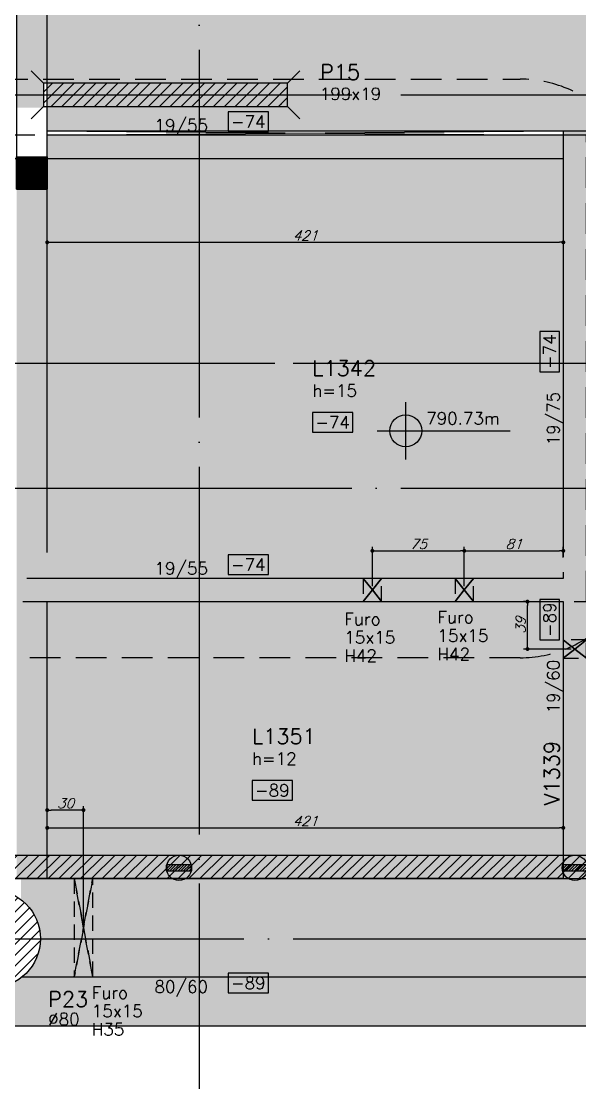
# Model space of a CAD drawing. Extents: x -5051 to 5519, y -2218 to 2282.
# Drawn here: x -1235 to -780, y -602 to 264 of the extents above; entities that cross this region are included whole.
import ezdxf
from ezdxf.enums import TextEntityAlignment as Align

# ---------------------------------------------------------------- set-up
doc = ezdxf.new("R2010")
doc.units = 0
doc.header["$LTSCALE"] = 50
doc.header["$MEASUREMENT"] = 0
for name, pattern in [('DASHED', [0.75, 0.5, -0.25]), ('EIXO', [6.8, 6, -0.4, 0, -0.4]), ('HIDDEN', [0.375, 0.25, -0.125])]:
    doc.linetypes.add(name, pattern=pattern)
doc.layers.get('0').update_dxf_attribs({"linetype": 'CONTINUOUS'})
doc.layers.get('DEFPOINTS').update_dxf_attribs({"linetype": 'CONTINUOUS'})
for name, color, linetype in [('71', 6, 'CONTINUOUS'), ('F-ARM', 6, 'CONTINUOUS'), ('F-COTAS', 106, 'CONTINUOUS'), ('F-COTAS-FUROS VIGA', 50, 'CONTINUOUS'), ('F-DESNIVEL-8', 11, 'CONTINUOUS'), ('F-EIXO', 12, 'EIXO'), ('F-FURO-PAREDE', 2, 'HIDDEN'), ('F-FURO-PAREDE-TEXTOS', 2, 'CONTINUOUS'), ('F-LAJES', 3, 'CONTINUOUS'), ('F-LAJES-DIM', 2, 'CONTINUOUS'), ('F-LAJES-NOME', 4, 'CONTINUOUS'), ('F-NÍVEL-PLANTA', 2, 'CONTINUOUS'), ('F-PILARES-DIM', 172, 'CONTINUOUS'), ('F-PILARES-HACH', 174, 'CONTINUOUS'), ('F-PILARES-M', 170, 'CONTINUOUS'), ('F-PILARES-NASCE', 4, 'CONTINUOUS'), ('F-PILARES-NOME', 170, 'CONTINUOUS'), ('F-PILARES-S', 170, 'CONTINUOUS'), ('F-PILARES-V', 170, 'CONTINUOUS'), ('F-PISCINA PROJ.', 1, 'CONTINUOUS'), ('F-TEXTO', 6, 'CONTINUOUS'), ('F-VIGAS', 3, 'CONTINUOUS'), ('F-VIGAS-DIM', 2, 'CONTINUOUS'), ('F-VIGAS-NOME', 4, 'CONTINUOUS'), ('F-VÃO', 1, 'CONTINUOUS')]:
    doc.layers.add(name, color=color, linetype=linetype)
doc.layers.add('F-DESNIVEL-3', color=7, linetype='CONTINUOUS', true_color=0xd5c7ff)
doc.layers.add('F-DESNIVEL-6', color=7, linetype='CONTINUOUS', true_color=0xffdebd)
doc.styles.add('CP-TEXT-INCL', font='simplex.shx', dxfattribs={"oblique": 20})
doc.styles.add('MCP', font='simplex.shx')
doc.styles.add('ROMANS', font='simplex.shx')
doc.styles.get("Standard").update_dxf_attribs({"font": 'simplex.shx'})
doc.dimstyles.new('CP-COTAS-50', dxfattribs={"dimscale": 0.64, "dimtxt": 12.5, "dimasz": 5, "dimexe": 5, "dimexo": 5, "dimgap": 2.5, "dimtad": 1, "dimdec": 1, "dimdsep": 46, "dimtxsty": 'CP-TEXT-INCL', "dimblk1": 'DOT', "dimblk2": 'DOT', "dimsah": 1, "dimcen": 9, "dimclrd": 256, "dimclre": 256, "dimclrt": 256, "dimadec": 0, "dimazin": 0, "dimtfac": 1, "dimtdec": 1, "dimtmove": 2, "dimatfit": 3, "dimldrblk": 'DOT', "dimfxl": 5, "dimtolj": 1, "dimarcsym": 0})

# ---------------------------------------------------------------- blocks, each defined once
blk = doc.blocks.new('*U4')
at = {"layer": 'F-EIXO'}
blk.add_line((0, 0), (7285, 0), dxfattribs=at)
at = {"layer": 'F-TEXTO', "style": 'ROMANS'}
blk.add_attdef('EIXO', text='', height=17.5, dxfattribs=at).set_placement((-28.2072, 0), align=Align.MIDDLE_CENTER)
blk = doc.blocks.new('*U3')
at = {"layer": 'F-EIXO'}
blk.add_line((0, 0), (7197, 0), dxfattribs=at)
at = {"layer": 'F-TEXTO', "style": 'ROMANS'}
blk.add_attdef('EIXO', text='', height=17.5, dxfattribs=at).set_placement((-28.2072, 0), align=Align.MIDDLE_CENTER)
blk = doc.blocks.new('*U215')
at = {"layer": 'F-EIXO'}
blk.add_line((0, 0), (0, -2395.78), dxfattribs=at)
at = {"layer": 'F-TEXTO', "style": 'ROMANS'}
blk.add_attdef('EIXO', text='', height=17.5, rotation=360, dxfattribs=at).set_placement((0, 28.21), align=Align.MIDDLE_CENTER)
blk = doc.blocks.new('*U9')
at = {"layer": 'F-LAJES-DIM', "color": 1}
blk.add_lwpolyline([(0, 0), (33, 0), (33, 16), (0, 16)], close=True, dxfattribs=at)
at = {"layer": 'F-LAJES-DIM', "style": 'MCP'}
blk.add_attdef('DIM', text='', height=10, dxfattribs=at).set_placement((16.5, 8), align=Align.MIDDLE_CENTER)
blk = doc.blocks.new('*U12')
at = {"layer": 'F-VIGAS-DIM', "color": 1}
blk.add_lwpolyline([(0, 0), (33, 0), (33, 16), (0, 16)], close=True, dxfattribs=at)
at = {"layer": 'F-VIGAS-DIM', "style": 'MCP'}
blk.add_attdef('DIM', text='', height=10, dxfattribs=at).set_placement((16.5, 8), align=Align.MIDDLE_CENTER)
blk = doc.blocks.new('_DOT')
at = {"color": 0, "linetype": 'ByBlock'}
blk.add_line((-0.5, 0), (-1, 0), dxfattribs=at)
at = {"color": 0, "linetype": 'ByBlock', "const_width": 0.5}
blk.add_lwpolyline([(-0.25, 0, 1), (0.25, 0, 1)], format="xyb", close=True, dxfattribs=at)
blk = doc.blocks.new('*D115')
at = {"layer": 'DEFPOINTS', "color": 0, "linetype": 'Continuous', "transparency": 16777216}
for p in [(-1214, -394.06), (-793, -394.06), (-793, -394.06)]:
    blk.add_point(p, dxfattribs=at)
at = {"layer": 'F-COTAS', "linetype": 'Continuous', "lineweight": -2, "transparency": 16777216}
blk.add_line((-1210.8, -394.06), (-796.2, -394.06), dxfattribs=at)
at = {"layer": 'F-COTAS', "linetype": 'Continuous', "lineweight": -2, "transparency": 16777216, "xscale": 3.2, "yscale": 3.2, "zscale": 3.2, "rotation": 180}
blk.add_blockref('_DOT', (-1214, -394.06), dxfattribs=at)
at = {"layer": 'F-COTAS', "linetype": 'Continuous', "lineweight": -2, "transparency": 16777216, "xscale": 3.2, "yscale": 3.2, "zscale": 3.2}
blk.add_blockref('_DOT', (-793, -394.06), dxfattribs=at)
at = {"layer": 'F-COTAS', "linetype": 'Continuous', "transparency": 16777216, "insert": (-1003.5, -388.46), "char_height": 8, "attachment_point": 5, "style": 'CP-TEXT-INCL'}
blk.add_mtext('\\A1;421', dxfattribs=at)
blk = doc.blocks.new('*D131')
at = {"layer": 'DEFPOINTS', "color": 0, "linetype": 'Continuous', "transparency": 16777216}
for p in [(-1214, 83.66), (-793, 83.66), (-793, 83.66)]:
    blk.add_point(p, dxfattribs=at)
at = {"layer": 'F-COTAS', "linetype": 'Continuous', "lineweight": -2, "transparency": 16777216}
blk.add_line((-1210.8, 83.66), (-796.2, 83.66), dxfattribs=at)
at = {"layer": 'F-COTAS', "linetype": 'Continuous', "lineweight": -2, "transparency": 16777216, "xscale": 3.2, "yscale": 3.2, "zscale": 3.2, "rotation": 180}
blk.add_blockref('_DOT', (-1214, 83.66), dxfattribs=at)
at = {"layer": 'F-COTAS', "linetype": 'Continuous', "lineweight": -2, "transparency": 16777216, "xscale": 3.2, "yscale": 3.2, "zscale": 3.2}
blk.add_blockref('_DOT', (-793, 83.66), dxfattribs=at)
at = {"layer": 'F-COTAS', "linetype": 'Continuous', "transparency": 16777216, "insert": (-1003.5, 89.26), "char_height": 8, "attachment_point": 5, "style": 'CP-TEXT-INCL'}
blk.add_mtext('\\A1;421', dxfattribs=at)
blk = doc.blocks.new('*D372')
at = {"layer": 'DEFPOINTS', "color": 0, "linetype": 'Continuous', "transparency": 16777216}
for p in [(-1214, -379.59), (-1214, -385.96), (-1184.4, -475.5)]:
    blk.add_point(p, dxfattribs=at)
at = {"layer": 'F-COTAS-FUROS VIGA', "linetype": 'Continuous', "lineweight": -2, "transparency": 16777216}
for p, q in [((-1214, -382.76), (-1214, -376.39)), ((-1187.6, -379.59), (-1210.8, -379.59)), ((-1184.4, -472.3), (-1184.4, -376.39))]:
    blk.add_line(p, q, dxfattribs=at)
at = {"layer": 'F-COTAS-FUROS VIGA', "linetype": 'Continuous', "lineweight": -2, "transparency": 16777216, "xscale": 3.2, "yscale": 3.2, "zscale": 3.2, "rotation": 180}
blk.add_blockref('_DOT', (-1214, -379.59), dxfattribs=at)
at = {"layer": 'F-COTAS-FUROS VIGA', "linetype": 'Continuous', "lineweight": -2, "transparency": 16777216, "xscale": 3.2, "yscale": 3.2, "zscale": 3.2}
blk.add_blockref('_DOT', (-1184.4, -379.59), dxfattribs=at)
at = {"layer": 'F-COTAS-FUROS VIGA', "linetype": 'Continuous', "transparency": 16777216, "insert": (-1199.2, -373.99), "char_height": 8, "attachment_point": 5, "style": 'CP-TEXT-INCL'}
blk.add_mtext('\\A1;30', dxfattribs=at)
blk = doc.blocks.new('*D375')
at = {"layer": 'DEFPOINTS', "color": 0, "linetype": 'Continuous', "transparency": 16777216}
for p in [(-873.75, -168.05), (-948.75, -200), (-873.75, -200)]:
    blk.add_point(p, dxfattribs=at)
at = {"layer": 'F-COTAS-FUROS VIGA', "linetype": 'Continuous', "lineweight": -2, "transparency": 16777216}
for p, q in [((-948.75, -196.8), (-948.75, -164.85)), ((-945.55, -168.05), (-876.95, -168.05)), ((-873.75, -196.8), (-873.75, -164.85))]:
    blk.add_line(p, q, dxfattribs=at)
at = {"layer": 'F-COTAS-FUROS VIGA', "linetype": 'Continuous', "lineweight": -2, "transparency": 16777216, "xscale": 3.2, "yscale": 3.2, "zscale": 3.2, "rotation": 180}
blk.add_blockref('_DOT', (-948.75, -168.05), dxfattribs=at)
at = {"layer": 'F-COTAS-FUROS VIGA', "linetype": 'Continuous', "lineweight": -2, "transparency": 16777216, "xscale": 3.2, "yscale": 3.2, "zscale": 3.2}
blk.add_blockref('_DOT', (-873.75, -168.05), dxfattribs=at)
at = {"layer": 'F-COTAS-FUROS VIGA', "linetype": 'Continuous', "transparency": 16777216, "insert": (-911.25, -162.45), "char_height": 8, "attachment_point": 5, "style": 'CP-TEXT-INCL'}
blk.add_mtext('\\A1;75', dxfattribs=at)
blk = doc.blocks.new('*D376')
at = {"layer": 'DEFPOINTS', "color": 0, "linetype": 'Continuous', "transparency": 16777216}
for p in [(-793, -168.05), (-873.75, -176.75), (-793, -176.75)]:
    blk.add_point(p, dxfattribs=at)
at = {"layer": 'F-COTAS-FUROS VIGA', "linetype": 'Continuous', "lineweight": -2, "transparency": 16777216}
for p, q in [((-873.75, -173.55), (-873.75, -164.85)), ((-870.55, -168.05), (-796.2, -168.05)), ((-793, -173.55), (-793, -164.85))]:
    blk.add_line(p, q, dxfattribs=at)
at = {"layer": 'F-COTAS-FUROS VIGA', "linetype": 'Continuous', "lineweight": -2, "transparency": 16777216, "xscale": 3.2, "yscale": 3.2, "zscale": 3.2, "rotation": 180}
blk.add_blockref('_DOT', (-873.75, -168.05), dxfattribs=at)
at = {"layer": 'F-COTAS-FUROS VIGA', "linetype": 'Continuous', "lineweight": -2, "transparency": 16777216, "xscale": 3.2, "yscale": 3.2, "zscale": 3.2}
blk.add_blockref('_DOT', (-793, -168.05), dxfattribs=at)
at = {"layer": 'F-COTAS-FUROS VIGA', "linetype": 'Continuous', "transparency": 16777216, "insert": (-833.38, -162.45), "char_height": 8, "attachment_point": 5, "style": 'CP-TEXT-INCL'}
blk.add_mtext('\\A1;81', dxfattribs=at)
blk = doc.blocks.new('*D377')
at = {"layer": 'DEFPOINTS', "color": 0, "linetype": 'Continuous', "transparency": 16777216}
for p in [(-822.23, -209.5), (-820.46, -209.5), (-783.5, -248.15)]:
    blk.add_point(p, dxfattribs=at)
at = {"layer": 'F-COTAS-FUROS VIGA', "linetype": 'Continuous', "lineweight": -2, "transparency": 16777216}
for p, q in [((-823.66, -209.5), (-825.43, -209.5)), ((-822.23, -244.95), (-822.23, -212.7)), ((-786.7, -248.15), (-825.43, -248.15))]:
    blk.add_line(p, q, dxfattribs=at)
at = {"layer": 'F-COTAS-FUROS VIGA', "linetype": 'Continuous', "lineweight": -2, "transparency": 16777216, "xscale": 3.2, "yscale": 3.2, "zscale": 3.2}
for p, rotation in [((-822.23, -209.5), 90), ((-822.23, -248.15), 270)]:
    blk.add_blockref('_DOT', p, dxfattribs=dict(at, rotation=rotation))
at = {"layer": 'F-COTAS-FUROS VIGA', "linetype": 'Continuous', "transparency": 16777216, "insert": (-827.83, -228.82), "char_height": 8, "attachment_point": 5, "rotation": 90, "style": 'CP-TEXT-INCL'}
blk.add_mtext('\\A1;39', dxfattribs=at)
blk = doc.blocks.new('*D425')
at = {"layer": 'DEFPOINTS', "color": 0, "linetype": 'Continuous', "transparency": 16777216}
for p in [(-3549.5, -555.5), (3262.5, -555.5), (3262.5, -715.86)]:
    blk.add_point(p, dxfattribs=at)
at = {"layer": 'F-COTAS', "linetype": 'Continuous', "lineweight": -2, "transparency": 16777216}
for p, q in [((-3549.5, -558.7), (-3549.5, -719.06)), ((3262.5, -558.7), (3262.5, -719.06)), ((-3546.3, -715.86), (3259.3, -715.86))]:
    blk.add_line(p, q, dxfattribs=at)
at = {"layer": 'F-COTAS', "linetype": 'Continuous', "lineweight": -2, "transparency": 16777216, "xscale": 3.2, "yscale": 3.2, "zscale": 3.2, "rotation": 180}
blk.add_blockref('_DOT', (-3549.5, -715.86), dxfattribs=at)
at = {"layer": 'F-COTAS', "linetype": 'Continuous', "lineweight": -2, "transparency": 16777216, "xscale": 3.2, "yscale": 3.2, "zscale": 3.2}
blk.add_blockref('_DOT', (3262.5, -715.86), dxfattribs=at)
at = {"layer": 'F-COTAS', "linetype": 'Continuous', "transparency": 16777216, "insert": (-143.5, -710.26), "char_height": 8, "attachment_point": 5, "style": 'CP-TEXT-INCL'}
blk.add_mtext('\\A1;6812', dxfattribs=at)
blk = doc.blocks.new('PONTO ANCORAGEM_EST')
at = {"layer": 'F-ARM'}
h = blk.add_hatch(dxfattribs=at)
h.set_pattern_fill('ANSI31', color=2, scale=0.5)
h.set_pattern_definition([(45, (0, 0), (-1.122532, 1.122532), [])])
h.paths.add_polyline_path([(-1159.55, 5937.09), (-1179.55, 5937.09), (-1179.55, 5932.09), (-1159.55, 5932.09)])
at = {"layer": 'F-ARM', "color": 3, "elevation": 0}
blk.add_lwpolyline([(-1179.55, 5932.09), (-1159.55, 5932.09), (-1159.55, 5937.09), (-1179.55, 5937.09)], close=True, dxfattribs=at)
at = {"layer": 'F-ARM', "color": 3}
blk.add_circle((-1169.55, 5934.59, 0), 10.31, dxfattribs=at)
blk = doc.blocks.new('Nível - Planta')
at = {"layer": 'F-NÍVEL-PLANTA'}
h = blk.add_hatch(color=71, dxfattribs=at)
h.paths.add_polyline_path([(0, 0), (0, 0.26, 0.414214), (-0.26, 0)])
h.paths.add_polyline_path([(0.26, 0), (0, 0), (0, -0.26, 0.414214)])
for p, q in [((0, -0.469), (0, 0.469)), ((-0.469, 0), (1.704, 0))]:
    blk.add_line(p, q, dxfattribs=at)
blk.add_circle((0, 0), 0.26, dxfattribs=at)
at = {"layer": 'F-TEXTO', "color": 3, "style": 'MCP'}
blk.add_attdef('NÍVEL', (0.333, 0.102), '', height=0.2, dxfattribs=at)

msp = doc.modelspace()

# ---------------------------------------------------------------- hatches: boundary and pattern name
at = {"layer": '71', "linetype": 'Continuous'}
h = msp.add_hatch(dxfattribs=at)
h.set_pattern_fill('ANSI31', color=1, scale=50)
h.paths.add_polyline_path([(615, -32.5), (596, -32.5), (596, -416.5), (-3489.5, -416.5), (-3489.5, -435.5), (615, -435.5)])
at = {"layer": 'F-DESNIVEL-6', "linetype": 'Continuous'}
h = msp.add_hatch(color=256, dxfattribs=at)
h.paths.add_polyline_path([(-1239, 127), (-1214, 127), (-1214, 422.5), (-1239, 422.5)], flags=16)
h.paths.add_polyline_path([(-1239, 153.5), (-1214, 153.5), (-1214, 193.5), (-1239, 193.5)], flags=0)
h.paths.add_polyline_path([(-1217, 194.5), (-1214, 194.5), (-1214, 213.5), (-1217, 213.5)], flags=0)
h = msp.add_hatch(dxfattribs=at)
h.set_pattern_fill('ANSI31', color=256)
h.paths.add_polyline_path([(-1214, 127), (-1239, 127), (-1239, 153.5), (-1214, 153.5)])
at = {"layer": 'F-PILARES-HACH', "linetype": 'Continuous'}
h = msp.add_hatch(dxfattribs=at)
h.set_pattern_fill('ANSI31', color=256, scale=50, style=0)
h.paths.add_polyline_path([(-1217, 194.5), (-1018, 194.5), (-1018, 213.5), (-1217, 213.5)], flags=16)
h = msp.add_hatch(dxfattribs=at)
h.set_pattern_fill('ANSI31', color=256, scale=50, style=0)
h.paths.add_polyline_path([(-1212, 194.5), (-1023, 194.5), (-1023, 213.5), (-1212, 213.5)], flags=16)
h = msp.add_hatch(dxfattribs=at)
h.set_pattern_fill('ANSI31', color=256, scale=50, style=0)
edge = h.paths.add_edge_path()
edge.add_arc((2235, -484.5), 40, 0, 360)
edge = h.paths.add_edge_path()
edge.add_arc((1504.5, -484.5), 40, 0, 360)
edge = h.paths.add_edge_path()
edge.add_arc((605.5, -484.5), 40, 0, 360)
edge = h.paths.add_edge_path()
edge.add_arc((-209.5, -484.5), 40, 0, 360)
edge = h.paths.add_edge_path()
edge.add_arc((-1259.5, -484.5), 40, 0, 360)

# ---------------------------------------------------------------- linework, layer by layer
at = {"color": 4, "linetype": 'DASHED'}
msp.add_lwpolyline([(-3279.785, 216.785), (-828.215, 216.785, -0.4142136), (-728.215, 116.785), (-728.215, -155.285, -0.4142136), (-828.215, -255.285), (-3279.785, -255.285, -0.4142136), (-3379.785, -155.285), (-3379.785, 116.785, -0.4142136)], format="xyb", close=True, dxfattribs=at)
at = {"layer": '71', "color": 2, "linetype": 'Continuous'}
for p, q in [((596, -416.5), (-3489.5, -416.5)), ((-3489.5, -435.5), (615, -435.5))]:
    msp.add_line(p, q, dxfattribs=at)
at = {"layer": 'F-DESNIVEL-3', "linetype": 'Continuous'}
for points in [[(-1117.5, 174.5), (-1117.5, 273.5), (-1213.9, 273.5)], [(-1117.5, 174.5), (-1213.9, 273.5), (-1213.9, 174.5)], [(-1117.5, 174.5), (-1032.5, 174.5), (-1032.5, 273.5)], [(-1117.5, 174.5), (-1032.5, 273.5), (-1117.5, 273.5)], [(-1117.5, 174.5), (-1117.5, 273.5), (-1117.5, 174.5)], [(-1032.5, 174.5), (-783.5, 174.5), (-783.5, 273.5)], [(-1032.5, 174.5), (-783.5, 273.5), (-1032.5, 273.5)], [(-1032.5, 174.5), (-1032.5, 273.5), (-1032.5, 174.5)], [(-783.5, 174.5), (-562.1, 174.5), (-562.1, 273.5)], [(-783.5, 174.5), (-562.1, 273.5), (-783.5, 273.5)], [(-783.5, 174.5), (-783.5, 273.5), (-783.5, 174.5)], [(-1117.5, 174.5), (-1213.9, 174.5), (-1117.5, 174.5)]]:
    msp.add_solid(points, dxfattribs=at)
at = {"layer": 'F-DESNIVEL-6', "linetype": 'Continuous'}
msp.add_lwpolyline([(-1214, 127), (-1239, 127), (-1239, 153.5), (-1214, 153.5)], close=True, dxfattribs=at)
for points in [[(-774, -209.5), (-774, 174.5), (-793.029, 174.5)], [(-774, -209.5), (-793.029, 174.5), (-793, -209.5)], [(-793, 152), (-793, 171), (-1213.9, 171)], [(-793, 152), (-1213.9, 171), (-1213.9, 152)], [(-1214, 127), (-793, 131), (-793, 152)], [(-1214, 127), (-793, 152), (-1214, 127)], [(-1214, 127), (-793, 152), (-1214, 152)], [(-793, 152), (-1213.9, 152), (-793, 152)], [(-1214, 127), (-793, -169.5), (-793, 131)], [(-1214, 127), (-793, 131), (-1214, 127)], [(-1214, -209.5), (-1214, 126.9), (-1239, 126.9)], [(-1214, -209.5), (-1239, 126.9), (-1239, -209.5)], [(-1214, 127), (-1214, -190.5), (-793, -190.5)], [(-1214, 127), (-793, -190.5), (-1214, 127)], [(-1214, 127), (-793, -190.5), (-793, -169.5)], [(-1214, 127), (-793, -169.5), (-1214, 127)], [(-1214, -209.5), (-793, -209.5), (-793, -190.5)], [(-1214, -209.5), (-793, -190.5), (-1214, -190.5)], [(-1214, -209.5), (-1214, -190.5), (-1214, -209.5)], [(-1214, -209.5), (-1239, -209.5), (-1214, -209.5)], [(-774, -209.5), (-793, -209.5), (-774, -209.5)]]:
    msp.add_solid(points, dxfattribs=at)
at = {"layer": 'F-DESNIVEL-8', "linetype": 'Continuous'}
for points in [[(-774, 174.5), (-793.029, 174.5), (-774, 174.5)], [(-1214, 127), (-1214, 152), (-1214, 127)], [(-1214, 127), (-1214, -169.5), (-1214, -190.5)], [(-1214, 127), (-1214, -190.5), (-1214, 127)], [(-1214, -435.5), (-1214, -209.5), (-1239, -209.5)], [(-1214, -435.5), (-1239, -209.5), (-1239, -435.5)], [(-1214, -209.5), (-1214, -435.5), (-793, -435.5)], [(-1214, -209.5), (-793, -435.5), (-1214, -209.5)], [(-1214, -209.5), (-793, -435.5), (-793, -209.5)], [(-1214, -209.5), (-793, -209.5), (-1214, -209.5)], [(-774, -435.5), (-774, -209.5), (-793, -209.5)], [(-774, -435.5), (-793, -209.5), (-793, -435.5)], [(-1214, -435.5), (-1239, -435.5), (-1214, -435.5)], [(-783.5, -515.5), (-783.5, -435.5), (-1235.28, -435.5)], [(-783.5, -515.5), (-1235.28, -435.5), (-1235.28, -453.38)], [(-774, -435.5), (-793, -435.5), (-774, -435.5)], [(-783.5, -515.5), (-209.5, -444.5), (-200, -435.5)], [(-783.5, -515.5), (-200, -435.5), (-783.5, -435.5)], [(-783.5, -515.5), (-783.5, -435.5), (-783.5, -515.5)], [(-783.5, -515.5), (-224.846, -447.451), (-209.5, -444.5)], [(-783.5, -515.5), (-237.856, -456.144), (-224.846, -447.451)], [(-783.5, -515.5), (-1235.28, -453.38), (-1231.144, -456.144)], [(-783.5, -515.5), (-1231.144, -456.144), (-1222.451, -469.154)], [(-783.5, -515.5), (-246.549, -469.154), (-237.856, -456.144)], [(-783.5, -515.5), (-1222.451, -469.154), (-1219.398, -484.5)], [(-783.5, -515.5), (-249.602, -484.5), (-246.549, -469.154)], [(-783.5, -515.5), (-1219.398, -484.5), (-1222.451, -499.846)], [(-783.5, -515.5), (-246.549, -499.846), (-249.602, -484.5)], [(-783.5, -515.5), (-1222.451, -499.846), (-1231.144, -512.856)], [(-783.5, -515.5), (-237.856, -512.856), (-246.549, -499.846)], [(-783.5, -515.5), (-1244.193, -521.455), (-1259.5, -524.5)], [(-783.5, -515.5), (-1259.5, -524.5), (-783.5, -515.5)], [(-783.5, -515.5), (-1259.5, -524.5), (-1259.5, -555.5)], [(-783.5, -515.5), (-1259.5, -555.5), (-783.5, -515.5)], [(-783.5, -515.5), (-1259.5, -555.5), (-209.5, -555.5)], [(-783.5, -515.5), (-1235.28, -515.5), (-1244.193, -521.455)], [(-783.5, -515.5), (-1244.193, -521.455), (-783.5, -515.5)], [(-783.5, -515.5), (-1231.144, -512.856), (-1235.1, -515.5)], [(-783.5, -515.5), (-1235.1, -515.5), (-783.5, -515.5)], [(-783.5, -515.5), (-233.9, -515.5), (-237.856, -512.856)], [(-783.5, -515.5), (-209.5, -555.5), (-783.5, -515.5)], [(-783.5, -515.5), (-209.5, -555.5), (-209.5, -524.5)], [(-783.5, -515.5), (-209.5, -524.5), (-783.5, -515.5)], [(-783.5, -515.5), (-209.5, -524.5), (-224.807, -521.455)], [(-783.5, -515.5), (-224.807, -521.455), (-783.5, -515.5)], [(-783.5, -515.5), (-224.807, -521.455), (-233.72, -515.5)], [(-783.5, -515.5), (-233.72, -515.5), (-783.5, -515.5)]]:
    msp.add_solid(points, dxfattribs=at)
at = {"layer": 'F-EIXO'}
msp.add_line((-3709.089, -15), (3550.572, -15), dxfattribs=at)
at = {"layer": 'F-FURO-PAREDE'}
for points in [[(-948.75, -200), (-956.25, -209.5), (-941.25, -209.5), (-948.75, -200), (-941.25, -209.5), (-941.25, -190.5), (-948.75, -200), (-941.25, -190.5), (-956.25, -190.5), (-948.75, -200), (-956.25, -190.5), (-956.25, -209.5), (-948.75, -200)], [(-873.75, -200), (-881.25, -209.5), (-866.25, -209.5), (-873.75, -200), (-866.25, -209.5), (-866.25, -190.5), (-873.75, -200), (-866.25, -190.5), (-881.25, -190.5), (-873.75, -200), (-881.25, -190.5), (-881.25, -209.5), (-873.75, -200)], [(-783.5, -248.146), (-774, -255.646), (-774, -240.646), (-783.5, -248.146), (-774, -240.646), (-793, -240.646), (-783.5, -248.146), (-793, -240.646), (-793, -255.646), (-783.5, -248.146), (-793, -255.646), (-774, -255.646), (-783.5, -248.146)], [(-1184.4, -475.5), (-1191.9, -515.5), (-1176.9, -515.5), (-1184.4, -475.5), (-1176.9, -515.5), (-1176.9, -435.5), (-1184.4, -475.5), (-1176.9, -435.5), (-1191.9, -435.5), (-1184.4, -475.5), (-1191.9, -435.5), (-1191.9, -515.5), (-1184.4, -475.5)]]:
    msp.add_lwpolyline(points, dxfattribs=at)
at = {"layer": 'F-LAJES', "linetype": 'Continuous'}
msp.add_line((-3549.5, -555.5), (3259.5, -555.5), dxfattribs=at)
at = {"layer": 'F-PILARES-M', "linetype": 'Continuous'}
msp.add_lwpolyline([(-1239, 127), (-1214, 127), (-1214, 422.5), (-1239, 422.5), (-1239, 127)], dxfattribs=at)
at = {"layer": 'F-PILARES-NASCE', "linetype": 'Continuous'}
for p, q in [((-1217, 213.5), (-1227, 223.5)), ((-1018, 213.5), (-1008, 223.5)), ((-1217, 194.5), (-1227, 184.5)), ((-1018, 194.5), (-1008, 184.5))]:
    msp.add_line(p, q, dxfattribs=at)
at = {"layer": 'F-PILARES-S', "linetype": 'Continuous'}
msp.add_circle((-1259.5, -484.5), 40, dxfattribs=at)
at = {"layer": 'F-PILARES-V', "linetype": 'Continuous'}
msp.add_lwpolyline([(-1217, 194.5), (-1018, 194.5), (-1018, 213.5), (-1217, 213.5), (-1217, 194.5)], dxfattribs=at)
at = {"layer": 'F-PISCINA PROJ.', "linetype": 'DASHED'}
for points in [[(-3334, -209.5), (-774, -209.5), (-774, 171), (-3334, 171)], [(-3315, -190.5), (-3315, 152), (-793, 152), (-793, -190.5)]]:
    msp.add_lwpolyline(points, close=True, dxfattribs=at)
at = {"layer": 'F-VIGAS'}
for points in [[(-1214, 174.5), (-1117.5, 174.5)], [(-1117.5, 174.5), (-1032.5, 174.5)], [(-1032.5, 174.5), (-793, 174.5)], [(-793, 174.5), (-562, 174.5)], [(-793, 174.5), (-793, -169.5)], [(-793, 171), (-1214, 171)], [(-1214, 152), (-793, 152)], [(-1214, -169.5), (-1214, 127)], [(-793, -190.5), (-1214, -190.5)], [(-1214, -435.5), (-1214, -209.5)], [(-1214, -209.5), (-793, -209.5)], [(-793, -209.5), (-793, -435.5)], [(-1214, -435.5), (-1239, -435.5)], [(-793, -435.5), (-1214, -435.5)], [(-1235.28, -515.5), (-783.5, -515.5)], [(-783.5, -515.5), (-233.72, -515.5)]]:
    msp.add_lwpolyline(points, dxfattribs=at)
at = {"layer": 'F-VÃO'}
for p, q in [((-1214, 171), (-793, 174.5)), ((-1214, 174.5), (-793, 171))]:
    msp.add_line(p, q, dxfattribs=at)

# ---------------------------------------------------------------- block references
at = {"layer": 'F-ARM'}
for p in [(63.053, -6361.345, 0), (386.053, -6361.345, 0)]:
    msp.add_blockref('PONTO ANCORAGEM_EST', p, dxfattribs=at)
at = {"layer": 'F-EIXO', "linetype": 'Continuous'}
for name, p in [('*U215', (-1090, 1601.024)), ('*U3', (-3646.32, 204)), ('*U4', (-3734.274, -15)), ('*U4', (-3734.274, -15)), ('*U3', (-3646.32, -117)), ('*U4', (-3734.274, -484.5))]:
    msp.add_blockref(name, p, dxfattribs=at)
at = {"layer": 'F-LAJES-DIM', "linetype": 'Continuous'}
for p, values in [((-997.691, -71.275), {'DIM': '-74'}), ((-1046.881, -371.54), {'DIM': '-89'})]:
    msp.add_blockref('*U9', p, dxfattribs=at).add_auto_attribs(values)
at = {"layer": 'F-NÍVEL-PLANTA', "linetype": 'Continuous', "xscale": 50, "yscale": 50, "zscale": 50}
msp.add_blockref('Nível - Planta', (-921.511, -70.145), dxfattribs=at).add_auto_attribs({'NÍVEL': '790.73m'})
at = {"layer": 'F-VIGAS-DIM', "linetype": 'Continuous'}
for p, values in [((-1066.5, 174.125), {'DIM': '-74'}), ((-1066.5, -187.375), {'DIM': '-74'}), ((-1066.5, -528.711), {'DIM': '-89'})]:
    msp.add_blockref('*U12', p, dxfattribs=at).add_auto_attribs(values)
at = {"layer": 'F-VIGAS-DIM', "linetype": 'Continuous', "rotation": 90}
for p, values in [((-796.125, -22), {'DIM': '-74'}), ((-796.125, -240.681), {'DIM': '-89'})]:
    msp.add_blockref('*U12', p, dxfattribs=at).add_auto_attribs(values)

# ---------------------------------------------------------------- texts
at = {"layer": 'F-FURO-PAREDE-TEXTOS', "linetype": 'Continuous', "style": 'MCP'}
for s, p in [('Furo', (-971.581, -228.667)), ('Furo', (-895.607, -227.192)), ('15x15', (-971.581, -243.667)), ('15x15', (-895.607, -242.192)), ('H42', (-971.581, -258.667)), ('H42', (-895.607, -257.192)), ('Furo', (-1177.616, -533.488)), ('15x15', (-1177.616, -548.488)), ('H35', (-1177.616, -563.488))]:
    msp.add_text(s, height=10, dxfattribs=at).set_placement(p)
at = {"layer": 'F-LAJES-DIM', "linetype": 'Continuous', "style": 'MCP'}
for s, p in [('h=15', (-997.691, -42.375)), ('h=12', (-1046.881, -342.64))]:
    msp.add_text(s, height=10, dxfattribs=at).set_placement(p)
at = {"layer": 'F-LAJES-NOME', "linetype": 'Continuous', "style": 'MCP'}
for s, p in [('L1342', (-997.691, -25.375)), ('L1351', (-1046.881, -325.64))]:
    msp.add_text(s, height=12.5, dxfattribs=at).set_placement(p)
at = {"layer": 'F-PILARES-DIM', "linetype": 'Continuous'}
msp.add_text('199x19 ', height=10, dxfattribs=at).set_placement((-991.642, 199.789))
at = {"layer": 'F-PILARES-DIM', "linetype": 'Continuous', "style": 'MCP'}
msp.add_text('%%c80', height=10, dxfattribs=at).set_placement((-1213.25, -555.125))
at = {"layer": 'F-PILARES-NOME', "linetype": 'Continuous', "style": 'MCP'}
for s, p in [('P15', (-991.4, 216.283)), ('P23', (-1213.25, -540.125))]:
    msp.add_text(s, height=12.5, dxfattribs=at).set_placement(p)
at = {"layer": 'F-VIGAS-DIM', "linetype": 'Continuous', "style": 'MCP'}
for s, p in [('19/55', (-1126.5, 174.125)), ('19/55', (-1126.5, -187.375)), ('80/60', (-1126.5, -528.711))]:
    msp.add_text(s, height=10, dxfattribs=at).set_placement(p)
for s, p in [('19/75', (-796.125, -82)), ('19/60', (-796.125, -300.681))]:
    msp.add_text(s, height=10, rotation=90, dxfattribs=at).set_placement(p)
at = {"layer": 'F-VIGAS-NOME', "linetype": 'Continuous', "style": 'MCP'}
msp.add_text('V1339', height=12.5, rotation=90, dxfattribs=at).set_placement((-796.125, -375.681))

# ---------------------------------------------------------------- dimensions: what is measured, and where the dimension line sits
at = {"layer": 'F-COTAS', "linetype": 'Continuous'}
for base, p1, p2, picture, middle in [((-793, 83.659), (-1214, 83.659), (-793, 83.659), '*D131', (-1003.5, 89.259)), ((-793, -394.06), (-1214, -394.06), (-793, -394.06), '*D115', (-1003.5, -388.46))]:
    dim = msp.add_linear_dim(base=base, p1=p1, p2=p2, angle=180, dimstyle='CP-COTAS-50', dxfattribs=at)
    dim.commit()
    dim.dimension.update_dxf_attribs({"geometry": picture, "text_midpoint": middle})
dim = msp.add_linear_dim(base=(3262.5, -715.861), p1=(-3549.5, -555.5), p2=(3262.5, -555.5), dimstyle='CP-COTAS-50', dxfattribs=at)
dim.commit()
dim.dimension.update_dxf_attribs({"geometry": '*D425', "text_midpoint": (-143.5, -710.261)})
at = {"layer": 'F-COTAS-FUROS VIGA', "linetype": 'Continuous'}
for base, p1, p2, picture, middle in [((-873.75, -168.047), (-948.75, -200), (-873.75, -200), '*D375', (-911.25, -162.447)), ((-793, -168.047), (-873.75, -176.75), (-793, -176.75), '*D376', (-833.375, -162.447)), ((-1214, -379.586), (-1184.4, -475.5), (-1214, -385.957), '*D372', (-1199.2, -373.986))]:
    dim = msp.add_linear_dim(base=base, p1=p1, p2=p2, dimstyle='CP-COTAS-50', override={"dimdec": 0, "dimfxl": 7.5}, dxfattribs=at)
    dim.commit()
    dim.dimension.update_dxf_attribs({"geometry": picture, "text_midpoint": middle})
dim = msp.add_linear_dim(base=(-822.228, -209.5), p1=(-783.5, -248.146), p2=(-820.463, -209.5), angle=90, dimstyle='CP-COTAS-50', override={"dimdec": 0, "dimfxl": 7.5}, dxfattribs=at)
dim.commit()
dim.dimension.update_dxf_attribs({"geometry": '*D377', "text_midpoint": (-827.828, -228.823)})

doc.saveas('drawing.dxf')
